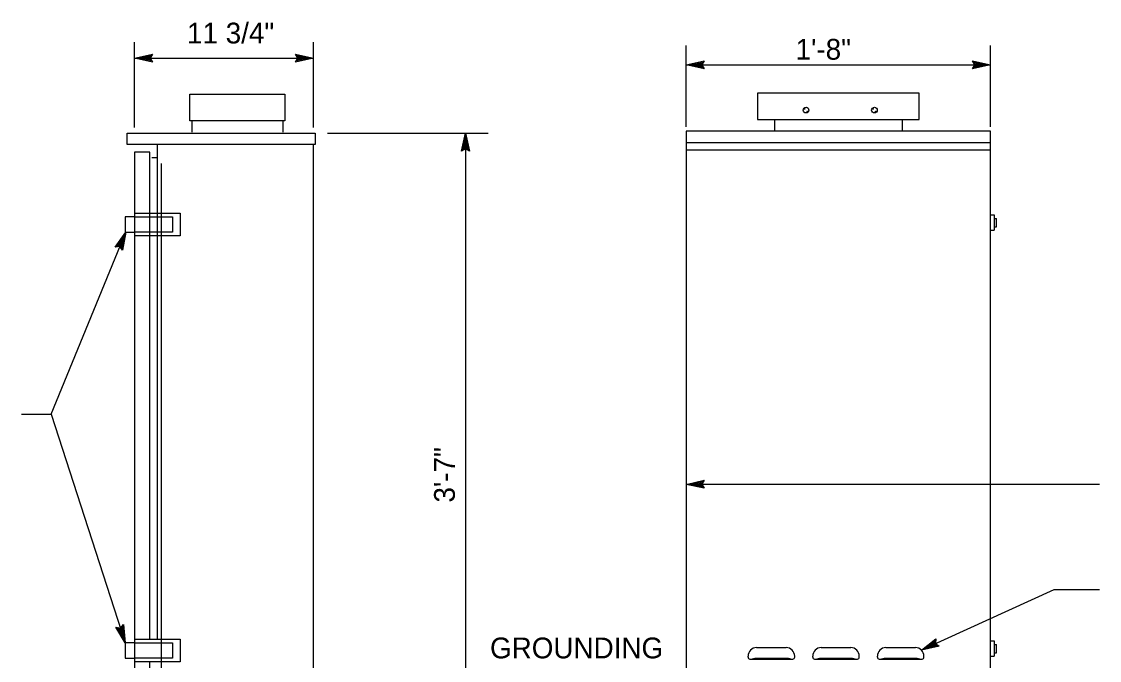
# Model space of a CAD drawing. Extents: x -893 to 867, y -474 to 712.
# Drawn here: x -589.2 to -226.6, y -71.4 to 143.4 of the extents above; entities that cross this region are included whole.
import ezdxf

# ---------------------------------------------------------------- set-up
doc = ezdxf.new("R2010")
doc.units = 0
for name, color, linetype in [('56 Stage 3 Anno', 7, 'Continuous'), ('57 Undefined', 7, 'Continuous'), ('60 Nongeo Data', 7, 'Continuous')]:
    doc.layers.add(name, color=color, linetype=linetype)

msp = doc.modelspace()

# ---------------------------------------------------------------- linework, layer by layer
at = {"layer": '56 Stage 3 Anno'}
for p, q in [((-551.17, 107.76), (-551.17, 136.56)), ((-491.05, 107.76), (-491.05, 136.56)), ((-365.6, 108.07), (-365.6, 135.36)), ((-263.28, 108.07), (-263.28, 135.36)), ((-551.17, 131.17), (-545.17, 132.5)), ((-551.17, 131.17), (-491.05, 131.17)), ((-545.17, 129.83), (-551.17, 131.17)), ((-551.17, 131.17), (-551.17, 131.17)), ((-545.38, 130.19), (-549.79, 131.17)), ((-549.78, 131.17), (-545.4, 132.14)), ((-548.4, 131.17), (-545.58, 131.79)), ((-545.62, 130.55), (-548.4, 131.17)), ((-547.02, 131.17), (-545.81, 131.44)), ((-545.79, 130.89), (-547.02, 131.17)), ((-545.17, 132.5), (-545.97, 131.17)), ((-545.97, 131.17), (-545.17, 129.83)), ((-545.17, 132.5), (-545.17, 132.5)), ((-496.25, 131.17), (-497.05, 132.51)), ((-497.05, 132.51), (-497.05, 132.51)), ((-497.05, 132.51), (-491.05, 131.17)), ((-491.05, 131.17), (-497.05, 129.84)), ((-497.05, 129.84), (-496.25, 131.17)), ((-496.84, 132.16), (-492.43, 131.17)), ((-492.44, 131.17), (-496.82, 130.2)), ((-493.82, 131.17), (-496.64, 130.55)), ((-496.6, 131.8), (-493.82, 131.17)), ((-496.43, 131.45), (-495.2, 131.17)), ((-495.2, 131.17), (-496.41, 130.91)), ((-491.05, 131.17), (-491.05, 131.17)), ((-545.17, 129.83), (-545.17, 129.83)), ((-497.05, 129.84), (-497.05, 129.84)), ((-365.6, 128.87), (-359.6, 130.2)), ((-365.6, 128.87), (-263.28, 128.87)), ((-359.6, 127.53), (-365.6, 128.87)), ((-365.6, 128.87), (-365.6, 128.87)), ((-359.82, 127.89), (-364.22, 128.87)), ((-364.21, 128.88), (-359.83, 129.84)), ((-362.84, 128.87), (-360.01, 129.5)), ((-360.05, 128.25), (-362.84, 128.87)), ((-361.46, 128.87), (-360.25, 129.14)), ((-360.23, 128.6), (-361.46, 128.87)), ((-359.6, 130.2), (-360.4, 128.87)), ((-360.4, 128.87), (-359.6, 127.53)), ((-359.6, 130.2), (-359.6, 130.2)), ((-359.6, 127.53), (-359.6, 127.53)), ((-268.48, 128.87), (-269.28, 130.21)), ((-269.28, 130.21), (-269.28, 130.21)), ((-269.28, 130.21), (-263.28, 128.87)), ((-263.28, 128.87), (-269.28, 127.54)), ((-269.28, 127.54), (-268.48, 128.87)), ((-269.28, 127.54), (-269.28, 127.54)), ((-269.06, 129.86), (-264.66, 128.87)), ((-264.67, 128.87), (-269.04, 127.9)), ((-266.04, 128.88), (-268.87, 128.25)), ((-268.83, 129.5), (-266.04, 128.88)), ((-268.65, 129.15), (-267.42, 128.88)), ((-267.42, 128.88), (-268.63, 128.61)), ((-263.28, 128.87), (-263.28, 128.87)), ((-486.32, 105.89), (-432.22, 105.89)), ((-441.23, 99.89), (-439.89, 105.89)), ((-439.89, 105.89), (-439.89, -113.76)), ((-439.89, 105.89), (-439.89, 105.89)), ((-439.89, 105.89), (-438.56, 99.89)), ((-440.88, 100.11), (-439.89, 104.51)), ((-440.52, 100.34), (-439.89, 103.13)), ((-440.17, 100.52), (-439.9, 101.75)), ((-439.9, 101.75), (-439.63, 100.54)), ((-439.89, 104.5), (-438.92, 100.13)), ((-439.89, 103.13), (-439.27, 100.3)), ((-439.89, 100.69), (-441.23, 99.89)), ((-441.23, 99.89), (-441.23, 99.89)), ((-438.56, 99.89), (-439.89, 100.69)), ((-438.56, 99.89), (-438.56, 99.89)), ((-557.69, 67.61), (-554.15, 72.64)), ((-554.15, 72.64), (-555.22, 66.59)), ((-554.15, 72.64), (-554.15, 72.64)), ((-557.27, 67.67), (-554.68, 71.36)), ((-556.85, 67.75), (-555.21, 70.09)), ((-555.21, 70.09), (-555.71, 67.24)), ((-554.68, 71.35), (-555.46, 66.94)), ((-556.14, 67.83), (-557.69, 67.61)), ((-557.69, 67.61), (-557.69, 67.61)), ((-556.47, 67.78), (-555.74, 68.81)), ((-555.22, 66.59), (-556.14, 67.83)), ((-555.74, 68.81), (-555.96, 67.59)), ((-555.22, 66.59), (-555.22, 66.59)), ((-579.26, 11.37), (-554.37, -65.5)), ((-365.6, -12.26), (-359.63, -10.82)), ((-359.63, -10.82), (-360.4, -12.16)), ((-359.63, -10.82), (-359.63, -10.82)), ((-359.58, -13.49), (-365.6, -12.26)), ((-365.6, -12.26), (-365.6, -12.26)), ((-226.6, -12.26), (-365.6, -12.26)), ((-359.8, -13.14), (-364.22, -12.24)), ((-364.21, -12.23), (-359.85, -11.18)), ((-362.84, -12.21), (-360.02, -11.53)), ((-360.04, -12.78), (-362.84, -12.21)), ((-361.46, -12.19), (-360.25, -11.9)), ((-360.22, -12.44), (-361.46, -12.19)), ((-360.4, -12.16), (-359.58, -13.49)), ((-359.58, -13.49), (-359.58, -13.49)), ((-554.37, -65.5), (-557.49, -60.2)), ((-557.49, -60.2), (-557.49, -60.2)), ((-557.49, -60.2), (-555.98, -60.55)), ((-554.8, -64.17), (-557.08, -60.32)), ((-555.22, -62.87), (-556.69, -60.38)), ((-555.65, -61.55), (-556.28, -60.49)), ((-555.98, -60.55), (-554.95, -59.38)), ((-555.77, -60.3), (-555.65, -61.55)), ((-555.49, -60.03), (-555.22, -62.87)), ((-555.22, -59.69), (-554.79, -64.18)), ((-554.95, -59.38), (-554.95, -59.38)), ((-554.95, -59.38), (-554.37, -65.5)), ((-286.49, -67.94), (-281.64, -64.16)), ((-285.23, -67.34), (-281.69, -64.59)), ((-283.99, -66.75), (-281.71, -64.98)), ((-281.64, -64.16), (-281.79, -65.71)), ((-281.64, -64.16), (-281.64, -64.16)), ((-554.37, -65.5), (-554.37, -65.5)), ((-280.49, -66.57), (-286.49, -67.94)), ((-286.49, -67.94), (-286.49, -67.94)), ((-280.84, -66.35), (-285.24, -67.35)), ((-281.2, -66.12), (-283.99, -66.75)), ((-282.74, -66.16), (-281.76, -65.4)), ((-281.51, -65.88), (-282.74, -66.16)), ((-281.79, -65.71), (-280.49, -66.57)), ((-280.49, -66.57), (-280.49, -66.57))]:
    msp.add_line(p, q, dxfattribs=at)
for points in [[(-589.21, 11.37), (-579.26, 11.37), (-554.15, 72.64)], [(-226.6, -47.65), (-241.96, -47.65), (-286.49, -67.94)]]:
    msp.add_lwpolyline(points, dxfattribs=at)
at = {"layer": '60 Nongeo Data'}
for p, q in [((-531.98, 110.07), (-531.98, 106.23)), ((-501.29, 110.07), (-501.29, 106.23)), ((-335.86, 110.45), (-335.86, 106.61)), ((-293.02, 110.45), (-293.02, 106.61)), ((-263.28, 106.53), (-365.6, 106.53)), ((-365.6, 106.53), (-365.6, -113.46)), ((-263.28, -113.46), (-263.28, 106.53)), ((-543.49, -64.22), (-543.49, 102.06)), ((-491.05, -114.1), (-491.05, 102.06)), ((-263.28, 102.69), (-365.6, 102.69)), ((-546.05, -64.22), (-546.05, 99.5)), ((-263.28, 100.14), (-365.6, 100.14)), ((-543.49, 97.58), (-545.41, 97.58)), ((-542.21, 95.66), (-542.21, -96.83)), ((-554.37, 77.75), (-554.37, 72.64)), ((-551.17, 77.75), (-554.37, 77.75)), ((-263.28, 78.39), (-262, 78.39)), ((-262, 78.39), (-262, 73.28)), ((-262, 77.25), (-261.21, 77.25)), ((-261.21, 74.42), (-261.21, 77.25)), ((-554.37, 72.64), (-551.17, 72.64)), ((-263.28, 73.28), (-262, 73.28)), ((-262, 74.42), (-261.21, 74.42)), ((-263.28, -64.86), (-262, -64.86)), ((-262, -64.86), (-262, -69.97)), ((-551.17, -65.5), (-554.37, -65.5)), ((-554.37, -65.5), (-554.37, -70.61)), ((-341.92, -67.1), (-332.01, -67.1)), ((-320.17, -67.1), (-310.26, -67.1)), ((-298.43, -67.1), (-288.52, -67.1)), ((-262, -66), (-261.21, -66)), ((-262, -68.83), (-261.21, -68.83)), ((-261.21, -68.83), (-261.21, -66)), ((-554.37, -70.61), (-551.17, -70.61)), ((-344.8, -70.29), (-344.8, -69.97)), ((-344.16, -70.93), (-329.77, -70.93)), ((-343.84, -70.93), (-342.56, -70.61)), ((-342.56, -70.61), (-336.3, -70.61)), ((-342.56, -70.61), (-331.37, -70.61)), ((-341.92, -70.93), (-332.01, -70.93)), ((-331.37, -70.61), (-330.09, -70.93)), ((-329.13, -70.29), (-329.13, -69.97)), ((-323.05, -70.29), (-323.05, -69.97)), ((-322.41, -70.93), (-308.02, -70.93)), ((-322.09, -70.93), (-320.81, -70.61)), ((-320.81, -70.61), (-309.62, -70.61)), ((-320.81, -70.61), (-314.56, -70.61)), ((-309.62, -70.61), (-308.35, -70.93)), ((-307.38, -70.29), (-307.38, -69.97)), ((-301.31, -70.29), (-301.31, -69.97)), ((-300.67, -70.93), (-286.28, -70.93)), ((-300.35, -70.93), (-299.07, -70.61)), ((-299.07, -70.61), (-287.88, -70.61)), ((-299.07, -70.61), (-292.81, -70.61)), ((-287.88, -70.61), (-286.6, -70.93)), ((-285.64, -70.29), (-285.64, -69.97)), ((-263.28, -69.97), (-262, -69.97))]:
    msp.add_line(p, q, dxfattribs=at)
for points in [[(-500.65, 119.02), (-500.65, 110.07), (-532.62, 110.07), (-532.62, 119.02), (-500.65, 119.02), (-500.65, 113.9)], [(-553.73, 105.89), (-490.41, 105.89), (-490.41, 102.06), (-553.73, 102.06), (-553.73, 105.89)], [(-546.05, 99.5), (-551.17, 99.5), (-551.17, -101.31), (-546.05, -101.31), (-546.05, -71.89)], [(-551.17, 79.03), (-535.82, 79.03), (-535.82, 71.36), (-551.17, 71.36)], [(-551.17, 77.75), (-538.38, 77.75), (-538.38, 72.64), (-551.17, 72.64)], [(-551.17, -64.22), (-535.82, -64.22), (-535.82, -71.89), (-551.17, -71.89)], [(-551.17, -65.5), (-538.38, -65.5), (-538.38, -70.61), (-551.17, -70.61)]]:
    msp.add_lwpolyline(points, dxfattribs=at)
msp.add_lwpolyline([(-341.62, 119.4), (-341.62, 110.45), (-287.26, 110.45), (-287.26, 119.4)], close=True, dxfattribs=at)
for centre, radius in [((-325.31, 113.65), 0.959), ((-325.78, 114.09), 0.114), ((-324.88, 113.18), 0.114), ((-302.29, 113.65), 0.959), ((-302.76, 114.09), 0.114), ((-301.86, 113.18), 0.114)]:
    msp.add_circle(centre, radius, dxfattribs=at)
for centre, radius, start, end in [((-341.92, -69.97), 2.88, 90, 180), ((-332.01, -69.97), 2.88, 0, 90), ((-320.18, -69.97), 2.88, 90, 180), ((-310.26, -69.97), 2.88, 0, 90), ((-298.43, -69.97), 2.88, 90, 180), ((-288.52, -69.97), 2.88, 0, 90), ((-344.16, -70.29), 0.64, 180, 270), ((-329.77, -70.29), 0.64, 270, 0), ((-322.41, -70.29), 0.64, 180, 270), ((-308.03, -70.29), 0.64, 270, 0), ((-300.67, -70.29), 0.64, 180, 270), ((-286.28, -70.29), 0.64, 270, 0)]:
    msp.add_arc(centre, radius, start, end, dxfattribs=at)

# ---------------------------------------------------------------- texts
at = {"layer": '57 Undefined'}
for s, p in [('11 3/4"', (-533.55, 136.07)), ('1\'-8"', (-328.81, 130.62)), ('GROUNDING', (-431.62, -70.72))]:
    msp.add_text(s, height=7, dxfattribs=at).set_placement(p)
msp.add_text('3\'-7"', height=7, rotation=90, dxfattribs=at).set_placement((-443.44, -18.31))

doc.saveas('drawing.dxf')
